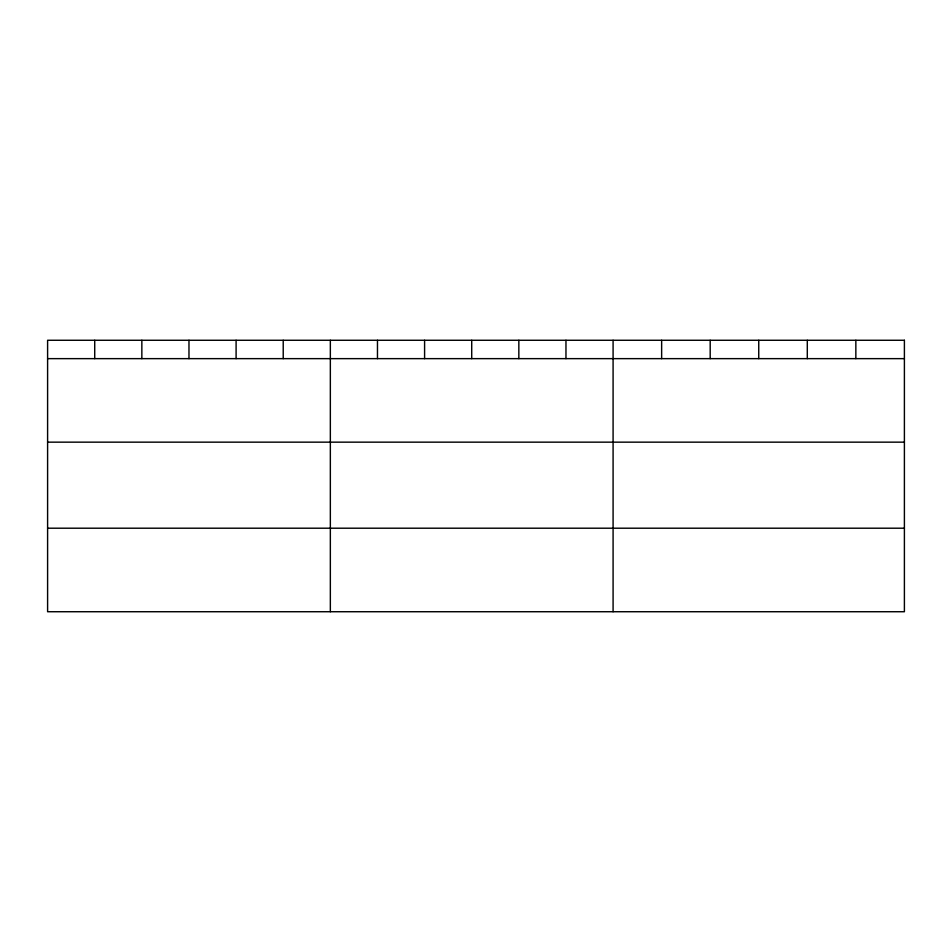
<?xml version="1.0" encoding="UTF-8"?>
<svg xmlns="http://www.w3.org/2000/svg" width="952" height="952" viewBox="0 0 952 952"><rect width="100%" height="100%" fill="white"/><g stroke="black" fill="none" stroke-linecap="round" stroke-linejoin="round"><path stroke-width="1.43" d="M47.6 358.642L904.4 358.642M47.6 442.156L904.4 442.156M47.6 528.205L904.4 528.205M855.848 340.269L855.848 358.642M807.296 340.269L807.296 358.642M758.744 340.269L758.744 358.642M710.192 340.269L710.192 358.642M661.64 340.269L661.64 358.642M613.088 340.269L613.088 611.731M565.964 340.269L565.964 358.642M518.84 340.269L518.84 358.642M471.716 340.269L471.716 358.642M424.592 340.269L424.592 358.642M377.468 340.269L377.468 358.642M330.344 340.269L330.344 611.731M283.22 340.269L283.22 358.642M236.096 340.269L236.096 358.642M188.972 340.269L188.972 358.642M141.848 340.269L141.848 358.642M94.724 340.269L94.724 358.642M904.4 340.269L47.6 340.269L47.6 611.731L904.4 611.731L904.4 340.269"/></g></svg>
